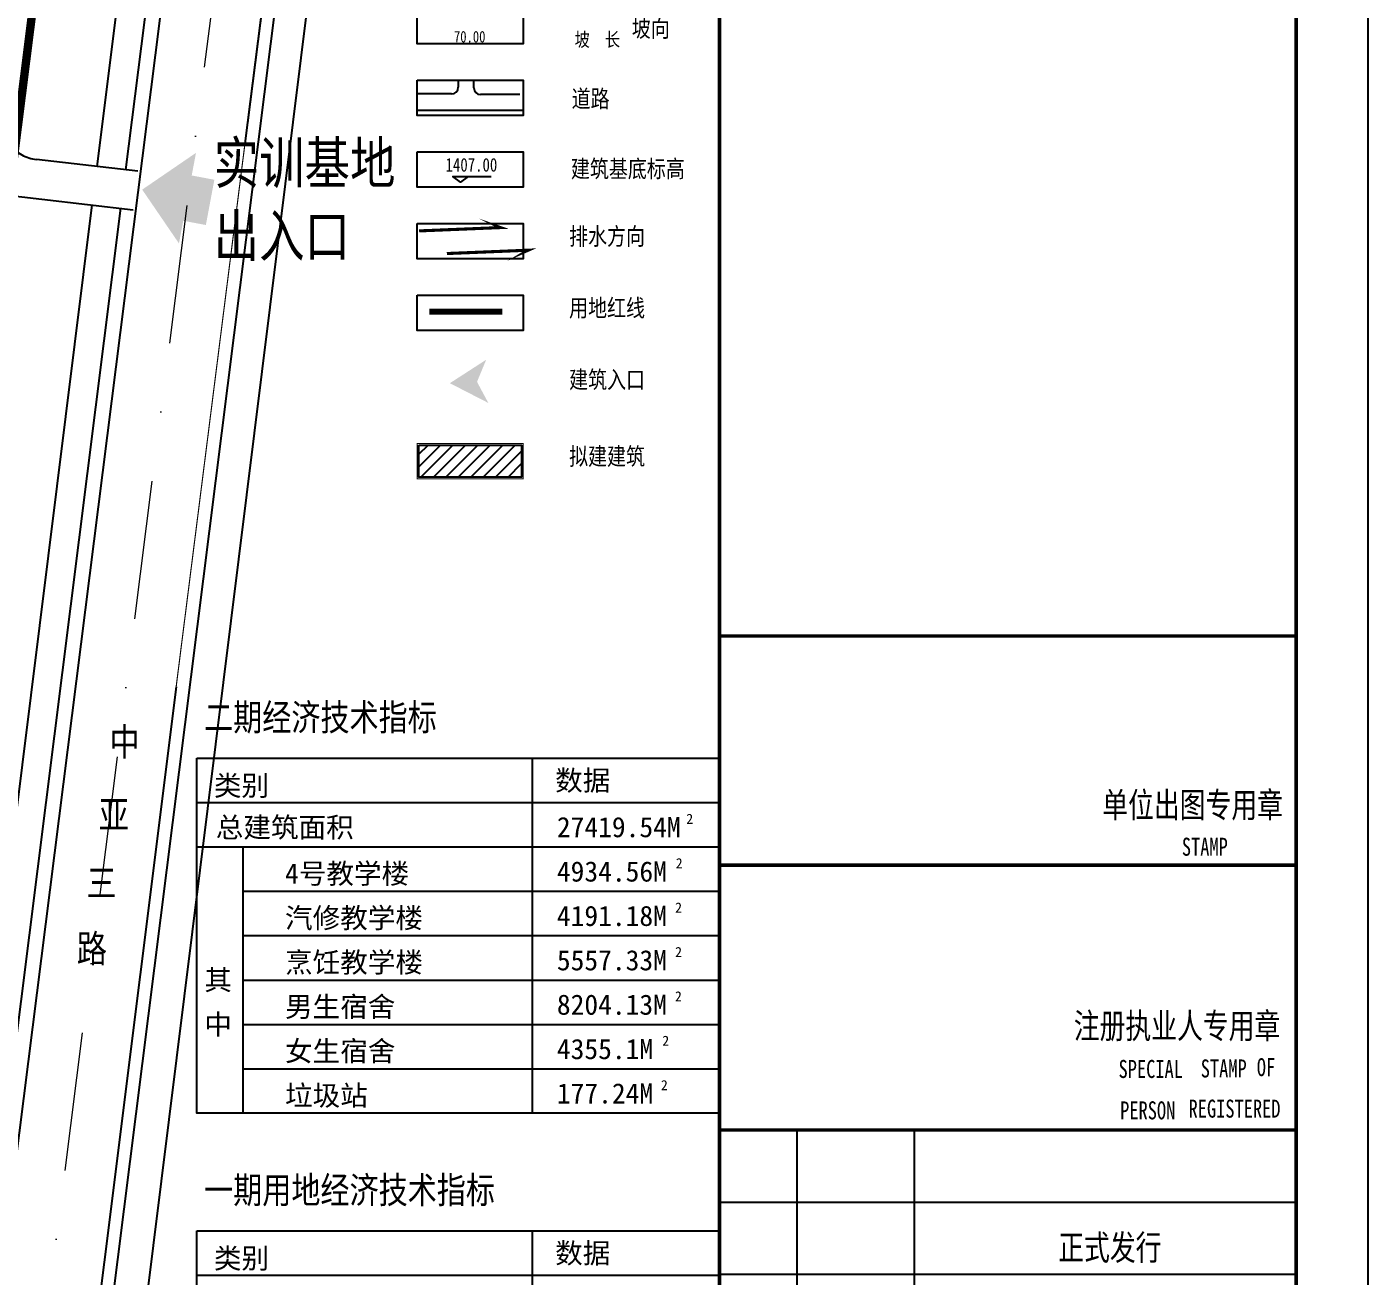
# Model space of a CAD drawing. Extents: x -534 to 560, y 572 to 1344.
# Drawn here: x 317.7 to 559.6, y 857.7 to 1082.8 of the extents above; entities that cross this region are included whole.
import ezdxf
from ezdxf.enums import TextEntityAlignment as Align

# ---------------------------------------------------------------- set-up
doc = ezdxf.new("R2010")
doc.units = 0
doc.header["$LTSCALE"] = 1000
for name, pattern in [('DASHDOT2', [0.5, 0.25, -0.125, 0, -0.125]), ('DIVIDE', [1.25, 0.5, -0.25, 0, -0.25, 0, -0.25]), ('X5', [3, 2, -1])]:
    doc.linetypes.add(name, pattern=pattern)
doc.layers.get('0').update_dxf_attribs({"linetype": 'CONTINUOUS'})
for name, color, linetype in [('0-场地', 5, 'CONTINUOUS'), ('DLSS', 8, 'CONTINUOUS'), ('DM-坡度', 7, 'CONTINUOUS'), ('DM-标高', 7, 'CONTINUOUS'), ('PUB_TEXT', 7, 'CONTINUOUS'), ('TEXT', 7, 'CONTINUOUS'), ('TK', 7, 'CONTINUOUS'), ('外轮廓线', 2, 'CONTINUOUS'), ('排水方向', 5, 'CONTINUOUS'), ('用地红线', 1, 'DIVIDE'), ('车行道', 5, 'CONTINUOUS')]:
    doc.layers.add(name, color=color, linetype=linetype)
doc.layers.add('道路红线', color=1, linetype='CONTINUOUS', lineweight=0)
doc.styles.add('-宋体', font='', dxfattribs={"width": 0.75})
doc.styles.add('_TEL_DIM', font='simhei.ttf', dxfattribs={"width": 0.8, "height": 3.5})
doc.styles.add('DIMHT', font='simhei.ttf', dxfattribs={"width": 0.8})
doc.styles.add('DIMST', font='', dxfattribs={"width": 0.8})
doc.styles.add('HT', font='simhei.ttf', dxfattribs={"width": 0.8})
doc.styles.add('HZ', font='', dxfattribs={"width": 0.8})
doc.styles.add('宋体', font='')
doc.styles.get('-宋体').set_extended_font_data('SimSun')
doc.styles.get('DIMST').set_extended_font_data('SimSun')
doc.styles.get('HZ').set_extended_font_data('SimSun')
doc.styles.get('宋体').set_extended_font_data('SimSun')

# ---------------------------------------------------------------- blocks, each defined once
blk = doc.blocks.new('BFGGFHBDRSGS')
at = {"layer": 'TK'}
for p, q in [((385484, -215638), (385484, -156238)), ((376484, -214638), (376484, -157238)), ((384484, -184788), (377684, -184788)), ((377684, -184788), (384484, -184788)), ((384460, -187966), (378508, -187966)), ((376484, -191637), (384484, -191637)), ((377565, -194637), (377565, -191637)), ((379184, -191637), (379184, -203637)), ((376484, -192637), (384484, -192637)), ((376484, -193637), (384484, -193637))]:
    blk.add_line(p, q, dxfattribs=at)
at = {"layer": 'TK', "const_width": 50}
for points in [[(303884, -214638), (384484, -214638), (384484, -157238), (303884, -157238)], [(376484, -157238), (384484, -157238), (384484, -214637), (376484, -214637)]]:
    blk.add_lwpolyline(points, close=True, dxfattribs=at)
for points in [[(376484, -184788), (384484, -184788)], [(376484, -187966), (384460, -187966)], [(376484, -191637), (384484, -191637)]]:
    blk.add_lwpolyline(points, dxfattribs=at)
at = {"layer": 'TK', "style": '-宋体', "width": 0.75}
for s, height, p in [('单位出图专用章', 350, (381796, -187305)), ('STAMP', 250, (382899, -187835)), ('注册执业人专用章', 350, (381400, -190368)), ('SPECIAL', 250, (382021, -190916)), ('STAMP', 250, (383161, -190909)), ('OF', 250, (383939, -190891)), ('PERSON', 250, (382043, -191490)), ('REGISTERED', 250, (382992, -191466)), ('正式发行', 350, (381184, -193441))]:
    blk.add_text(s, height=height, dxfattribs=at).set_placement(p)
blk = doc.blocks.new('A$C37B82D5D')
at = {"xscale": 1.25, "yscale": 1.25, "zscale": 1.25}
blk.add_blockref('BFGGFHBDRSGS', (-376730, 269547), dxfattribs=at)
blk = doc.blocks.new('室内标高')
at = {"color": 0, "linetype": 'Continuous'}
blk.add_lwpolyline([(0.566, 0.425), (0, 0), (-0.566, 0.425), (2.266, 0.425)], dxfattribs=at)
at = {"color": 0, "linetype": 'Continuous', "style": 'DIMHT', "width": 0.8}
blk.add_attdef('标高', text='', height=1, dxfattribs=at).set_placement((0.815, 0.779), align=Align.CENTER)
blk = doc.blocks.new('箭头')
blk.add_lwpolyline([(-3.21, 0, 0, 0, 0), (1.64, 0, 0.257, 0, 0), (3.21, 0, 0, 0, 0)], format="xyseb")
blk = doc.blocks.new('bfg  jishujingjizhibiao')
for p, q in [((717.7, 965.97), (717.7, 901.97)), ((657.2, 957.97), (751.46, 957.97)), ((657.2, 957.97), (751.46, 957.97)), ((657.2, 949.97), (751.46, 949.97)), ((665.49, 941.97), (751.46, 941.97)), ((665.49, 933.97), (751.46, 933.97)), ((665.49, 925.97), (751.46, 925.97)), ((665.49, 917.97), (751.46, 917.97)), ((665.49, 909.97), (751.46, 909.97)), ((665.49, 909.97), (751.46, 909.97)), ((717.7, 880.75), (717.7, 760.75)), ((657.2, 872.75), (751.46, 872.75)), ((657.2, 864.75), (751.46, 864.75)), ((657.2, 856.75), (751.46, 856.75)), ((665.49, 848.75), (751.46, 848.75)), ((665.49, 840.75), (751.46, 840.75)), ((673.14, 832.75), (751.46, 832.75)), ((673.14, 824.75), (751.46, 824.75)), ((673.14, 816.75), (751.46, 816.75)), ((673.14, 808.75), (751.46, 808.75)), ((657.2, 800.75), (751.46, 800.75)), ((657.2, 792.75), (751.46, 792.75)), ((657.2, 784.75), (751.46, 784.75)), ((657.2, 776.75), (751.46, 776.75)), ((657.2, 768.75), (751.46, 768.75))]:
    blk.add_line(p, q)
at = {"color": 0, "linetype": 'Continuous'}
for p, q in [((665.49, 949.97), (665.49, 901.97)), ((665.49, 856.75), (665.49, 800.75)), ((673.14, 840.75), (673.14, 800.75))]:
    blk.add_line(p, q, dxfattribs=at)
for points in [[(657.2, 965.97), (751.46, 965.97), (751.46, 901.97), (657.2, 901.97)], [(657.2, 880.75), (751.46, 880.75), (751.46, 760.75), (657.2, 760.75)]]:
    blk.add_lwpolyline(points, close=True)
at = {"layer": 'DLSS', "color": 8, "linetype": 'Continuous', "style": 'HZ', "width": 0.8}
blk.add_text('亚', height=2, dxfattribs=at).set_placement((713.92, 796.42), align=Align.MIDDLE)
at = {"layer": 'PUB_TEXT', "style": '_TEL_DIM', "width": 0.8}
for s, p in [('二期经济技术指标', (658.53, 970.92)), ('一期用地经济技术指标', (658.53, 885.71))]:
    blk.add_text(s, height=4.807, dxfattribs=at).set_placement(p)
at = {"layer": 'PUB_TEXT', "style": '宋体'}
for s, height, p in [('类别', 3.646, (660.3, 959.19)), ('数据', 3.646, (721.84, 960.12)), ('总建筑面积', 3.646, (660.64, 951.66)), ('4号教学楼', 3.646, (673.13, 943.33)), ('汽修教学楼', 3.646, (673.13, 935.33)), ('烹饪教学楼', 3.646, (673.13, 927.33)), ('其', 3.65, (658.58, 924.15)), ('男生宿舍', 3.646, (673.13, 919.33)), ('中', 3.65, (658.58, 916.15)), ('女生宿舍', 3.646, (673.13, 911.33)), ('垃圾站', 3.646, (673.13, 903.33)), ('类别', 3.646, (660.3, 873.98)), ('数据', 3.646, (721.84, 874.91)), ('校区用地面积', 3.646, (660.64, 866.18)), ('171365.69M', 3.646, (722.15, 866.44)), ('2', 1.82, (748.08, 868.84)), ('总建筑面积', 3.646, (660.64, 858.45)), ('一期建筑面积', 3.646, (673.13, 850.12)), ('59408.21M', 3.646, (722.15, 850.5)), ('2', 1.82, (745.49, 852.9)), ('二期建筑面积', 3.646, (673.13, 842.12)), ('四号教学楼', 3.646, (674.73, 834.12)), ('4539.13M', 3.646, (722.15, 834.5)), ('2', 1.82, (743.44, 836.9)), ('其', 3.65, (658.58, 831.93)), ('其', 3.65, (667.04, 826.12)), ('汽修、烹饪实训楼', 3.646, (674.73, 826.12)), ('7000M', 3.646, (722.15, 826.5)), ('2', 1.82, (736.27, 828.9)), ('中', 3.65, (658.58, 823.93)), ('2', 1.82, (743.59, 820.9)), ('中', 3.65, (667.04, 818.12)), ('男生宿舍楼', 3.646, (674.73, 818.12)), ('7180.27M', 3.646, (722.15, 818.5)), ('女生宿舍楼', 3.646, (674.73, 810.12)), ('4224.14M', 3.646, (722.15, 810.5)), ('2', 1.82, (743.66, 812.9)), ('公厕、垃圾站', 3.646, (674.73, 802.12)), ('208M', 3.646, (722.15, 802.5)), ('2', 1.82, (733.31, 804.9)), ('标准足球运动场占地面积', 3.6456, (660.64, 794.12)), ('2', 1.82, (745.49, 796.9)), ('18372.79M', 3.646, (722.15, 794.5)), ('对外实训用房占地面积', 3.646, (660.64, 785.96)), ('8182.08M', 3.646, (722.15, 786.5)), ('2', 1.82, (742.89, 788.9)), ('学校可比用地容积率', 3.646, (660.64, 778.29)), ('0.51', 3.646, (722.15, 778.5)), ('绿地面积', 3.646, (660.64, 770.62)), ('51409.71', 3.646, (722.15, 770.5)), ('绿地率', 3.646, (660.64, 762.69)), ('30%', 3.646, (722.15, 762.5))]:
    blk.add_text(s, height=height, dxfattribs=at).set_placement(p)
at = {"layer": 'PUB_TEXT', "color": 3, "style": '宋体'}
for s, height, p in [('2', 1.82, (745.49, 954.11)), ('27419.54M', 3.646, (722.15, 951.71)), ('4934.56M', 3.646, (722.15, 943.71)), ('2', 1.82, (743.59, 946.11)), ('4191.18M', 3.646, (722.15, 935.71)), ('2', 1.82, (743.48, 938.11)), ('5557.33M', 3.646, (722.15, 927.71)), ('2', 1.82, (743.48, 930.11)), ('8204.13M', 3.646, (722.15, 919.71)), ('2', 1.82, (743.44, 922.11)), ('4355.1M', 3.646, (722.15, 911.71)), ('2', 1.82, (741.16, 914.11)), ('177.24M', 3.646, (722.15, 903.71)), ('2', 1.82, (740.91, 906.11)), ('86827.75M', 3.646, (722.15, 858.5)), ('2', 1.82, (746.37, 860.9)), ('2', 1.82, (745.49, 844.9)), ('27419.54M', 3.646, (722.15, 842.5))]:
    blk.add_text(s, height=height, dxfattribs=at).set_placement(p)

msp = doc.modelspace()

# ---------------------------------------------------------------- hatches: boundary and pattern name
at = {"layer": '0-场地'}
msp.add_hatch(color=256, dxfattribs=at).paths.add_polyline_path([(398.9, 1018.85), (400.55, 1022.84), (394, 1018.61), (400.94, 1015.05)])
at = {"layer": 'PUB_TEXT'}
msp.add_hatch(color=1, dxfattribs=at).paths.add_polyline_path([(348.22, 1060.13), (338.52, 1053.5), (345.15, 1043.8), (345.92, 1047.89), (350, 1047.12), (351.53, 1055.28), (347.45, 1056.05)])
at = {"layer": '外轮廓线', "ltscale": 0.03}
h = msp.add_hatch(dxfattribs=at)
h.set_pattern_fill('ANSI31', color=5, style=0)
h.set_pattern_definition([(45, (0, 0), (-1.122532, 1.122532), [])])
h.paths.add_polyline_path([(388.41, 1007.46), (406.94, 1007.46), (406.94, 1001.69), (388.41, 1001.69)])

# ---------------------------------------------------------------- linework, layer by layer
at = {"layer": 'DLSS', "color": 8, "linetype": 'X5'}
msp.add_line((326.81, 752.66), (372.02, 1116.18), dxfattribs=at)
at = {"layer": 'DLSS', "color": 41, "linetype": 'Continuous', "flags": 128}
for points in [[(-462.52, 830.94), (283.95, 745.24, 0.410843), (300.54, 758.26), (348.83, 1140.63, 0.392284), (341.7, 1150.57), (-387.88, 1299.29)], [(442.61, 1129.99), (377.13, 1143.35, 0.436434), (366.4, 1135.66), (357.05, 1061.81)], [(344.64, 963.86), (318.66, 756.46, 0.417217), (331.83, 739.69), (442.35, 727)]]:
    msp.add_lwpolyline(points, format="xyb", dxfattribs=at)
at = {"layer": 'DLSS', "color": 41, "linetype": 'X5'}
msp.add_lwpolyline([(337.76, 1056.83), (319.44, 1058.93, -0.416962), (313.29, 1066.75), (319.71, 1118.4, 0.39174), (308.61, 1133.84), (-96.98, 1216.49)], format="xyb", dxfattribs=at)
at = {"layer": 'DLSS', "color": 8, "linetype": 'X5', "flags": 128}
for points in [[(320.64, 753.39), (366.31, 1116.18)], [(330.39, 1057.67), (337.7, 1116.18)], [(335.57, 1057.08), (343.02, 1116.18)], [(306.81, 868.87), (329.52, 1050.73)], [(311.91, 869.34), (334.69, 1050.14)]]:
    msp.add_lwpolyline(points, dxfattribs=at)
at = {"layer": 'DLSS', "color": 41, "linetype": 'Continuous', "flags": 128}
msp.add_lwpolyline([(363.93, 1116.18), (357.52, 1065.56)], dxfattribs=at)
at = {"layer": 'DLSS', "color": 41, "linetype": 'X5'}
msp.add_lwpolyline([(186.6, 1067.14), (336.89, 1049.88)], dxfattribs=at)
at = {"layer": 'DLSS', "color": 41, "linetype": 'Continuous', "const_width": 0.2, "flags": 128}
msp.add_lwpolyline([(357.05, 1061.81), (344.64, 963.86)], dxfattribs=at)
msp.add_lwpolyline([(357.05, 1061.81), (344.64, 963.86)], dxfattribs=at)
at = {"layer": '外轮廓线', "color": 0}
for points in [[(388.11, 1086.16), (407.24, 1086.16), (407.24, 1079.79), (388.11, 1079.79)], [(388.11, 1073.25), (407.24, 1073.25), (407.24, 1066.87), (388.11, 1066.87)], [(388.11, 1060.33), (407.24, 1060.33), (407.24, 1053.96), (388.11, 1053.96)], [(388.11, 1047.42), (407.24, 1047.42), (407.24, 1041.04), (388.11, 1041.04)], [(388.11, 1034.5), (407.24, 1034.5), (407.24, 1028.13), (388.11, 1028.13)], [(388.41, 1007.46), (406.94, 1007.46), (406.94, 1001.69), (388.41, 1001.69)]]:
    msp.add_lwpolyline(points, close=True, dxfattribs=at)
at = {"layer": '外轮廓线', "ltscale": 0.03, "const_width": 0.2}
msp.add_lwpolyline([(388.11, 1007.76), (407.24, 1007.76), (407.24, 1001.39), (388.11, 1001.39)], close=True, dxfattribs=at)
at = {"layer": '排水方向', "color": 5, "elevation": -67604.16, "flags": 128}
for points in [[(388.46, 1046.06, 0.56, 0.56, 0), (403.13, 1046.66, 0.56, 0, 0), (399.17, 1048.31, 0, 0, 0)], [(393.46, 1041.98, 0.56, 0.56, 0), (408.12, 1042.58, 0.56, 0, 0), (404.31, 1040.62, 0, 0, 0)]]:
    msp.add_lwpolyline(points, format="xyseb", dxfattribs=at)
at = {"layer": '用地红线', "color": 1, "linetype": 'DIVIDE', "ltscale": 0.03, "const_width": 1.5}
msp.add_lwpolyline([(324.74, 1133.62), (-188.72, 1238.21), (-407.32, 1282.83), (-445.89, 849.16), (278.35, 766.02), (323.89, 1126.53), (324.74, 1133.62), (324.74, 1133.62), (324.74, 1133.62)], close=True, dxfattribs=at)
at = {"layer": '用地红线', "color": 5, "linetype": 'DIVIDE', "ltscale": 0.02, "const_width": 1.5}
msp.add_lwpolyline([(-96.73, 1219.35), (324.74, 1133.62), (324.74, 1133.62), (314.16, 1049.47), (-107.55, 1097.93), (-96.73, 1219.35)], close=True, dxfattribs=at)
at = {"layer": '用地红线', "color": 1, "linetype": 'DIVIDE', "ltscale": 15, "const_width": 1.05}
msp.add_lwpolyline([(390.29, 1031.5), (403.48, 1031.5)], dxfattribs=at)
at = {"layer": '车行道', "color": 5}
for p, q in [((395.53, 1071.94), (395.53, 1073.25)), ((398.33, 1071.84), (398.33, 1073.25)), ((394.32, 1070.74), (388.11, 1070.74)), ((406.6, 1070.64), (399.53, 1070.64)), ((407.24, 1067.78), (388.11, 1067.78))]:
    msp.add_line(p, q, dxfattribs=at)
for centre, start, end in [((394.32, 1071.94), 270, 0), ((399.53, 1071.84), 180, 270)]:
    msp.add_arc(centre, 1.2, start, end, dxfattribs=at)
at = {"layer": '道路红线', "linetype": 'DASHDOT2', "ltscale": 0.1}
msp.add_line((359.12, 1150.06), (287.73, 585), dxfattribs=at)

# ---------------------------------------------------------------- block references
at = {"layer": 'DM-坡度', "xscale": 2.082499999983725, "yscale": 2.082499999983725, "zscale": 2.082499999983702}
msp.add_blockref('箭头', (397.58, 1082.52), dxfattribs=at)
at = {"layer": 'DM-标高', "color": 0}
ref = msp.add_blockref('室内标高', (395.9, 1054.84), dxfattribs=dict(at, xscale=2.449999999999989, yscale=2.450000000000045, zscale=2.45))
ref.add_attrib('标高', '1407.00', dxfattribs={"layer": '0', "color": 5, "linetype": 'Continuous', "height": 2.45, "style": 'DIMHT', "width": 0.8}).set_placement((397.89, 1056.75), align=Align.CENTER)
at = {"layer": '外轮廓线', "ltscale": 0.03, "xscale": 0.01040000000011787, "yscale": 0.01040000000011787, "zscale": 0.01040000000024591}
msp.add_blockref('A$C37B82D5D', (-533.69, 572), dxfattribs=at)
at = {"layer": '外轮廓线'}
msp.add_blockref('bfg  jishujingjizhibiao', (-308.85, -14.93), dxfattribs=at)

# ---------------------------------------------------------------- texts
at = {"layer": 'DM-坡度', "style": 'DIMST', "width": 0.8}
msp.add_text('70.00', height=2.083, rotation=360, dxfattribs=at).set_placement((397.58, 1079.4), align=Align.BOTTOM_CENTER)
at = {"layer": 'PUB_TEXT', "color": 1, "style": 'HT', "width": 0.8}
for s, p in [('实训基地', (351.41, 1054.59)), ('出入口', (351.41, 1041.42))]:
    msp.add_text(s, height=7.511, dxfattribs=at).set_placement(p)
at = {"layer": 'PUB_TEXT', "char_height": 5, "width": 15.5433, "attachment_point": 1, "style": 'HZ'}
for s, insert in [('中', (332.62, 956.46)), ('亚', (330.67, 943.32)), ('三', (328.47, 931.04)), ('路', (326.72, 919.19))]:
    msp.add_mtext(s, dxfattribs=dict(at, insert=insert))
at = {"layer": 'TEXT', "color": 7, "style": 'HT', "width": 0.8}
for s, height, p in [('坡向', 3.137, (426.81, 1081.01)), ('坡  长', 2.509, (416.5, 1079.3)), ('道路', 3.137, (415.96, 1068.32)), ('建筑基底标高', 3.137, (415.83, 1055.69)), ('排水方向', 3.137, (415.5, 1043.52)), ('用地红线', 3.137, (415.5, 1030.61)), ('建筑入口', 3.137, (415.5, 1017.69))]:
    msp.add_text(s, height=height, dxfattribs=at).set_placement(p)
at = {"layer": 'TEXT', "color": 6, "style": 'HT', "width": 0.8}
msp.add_text('拟建建筑', height=3.137, dxfattribs=at).set_placement((415.5, 1003.86))

doc.saveas('drawing.dxf')
